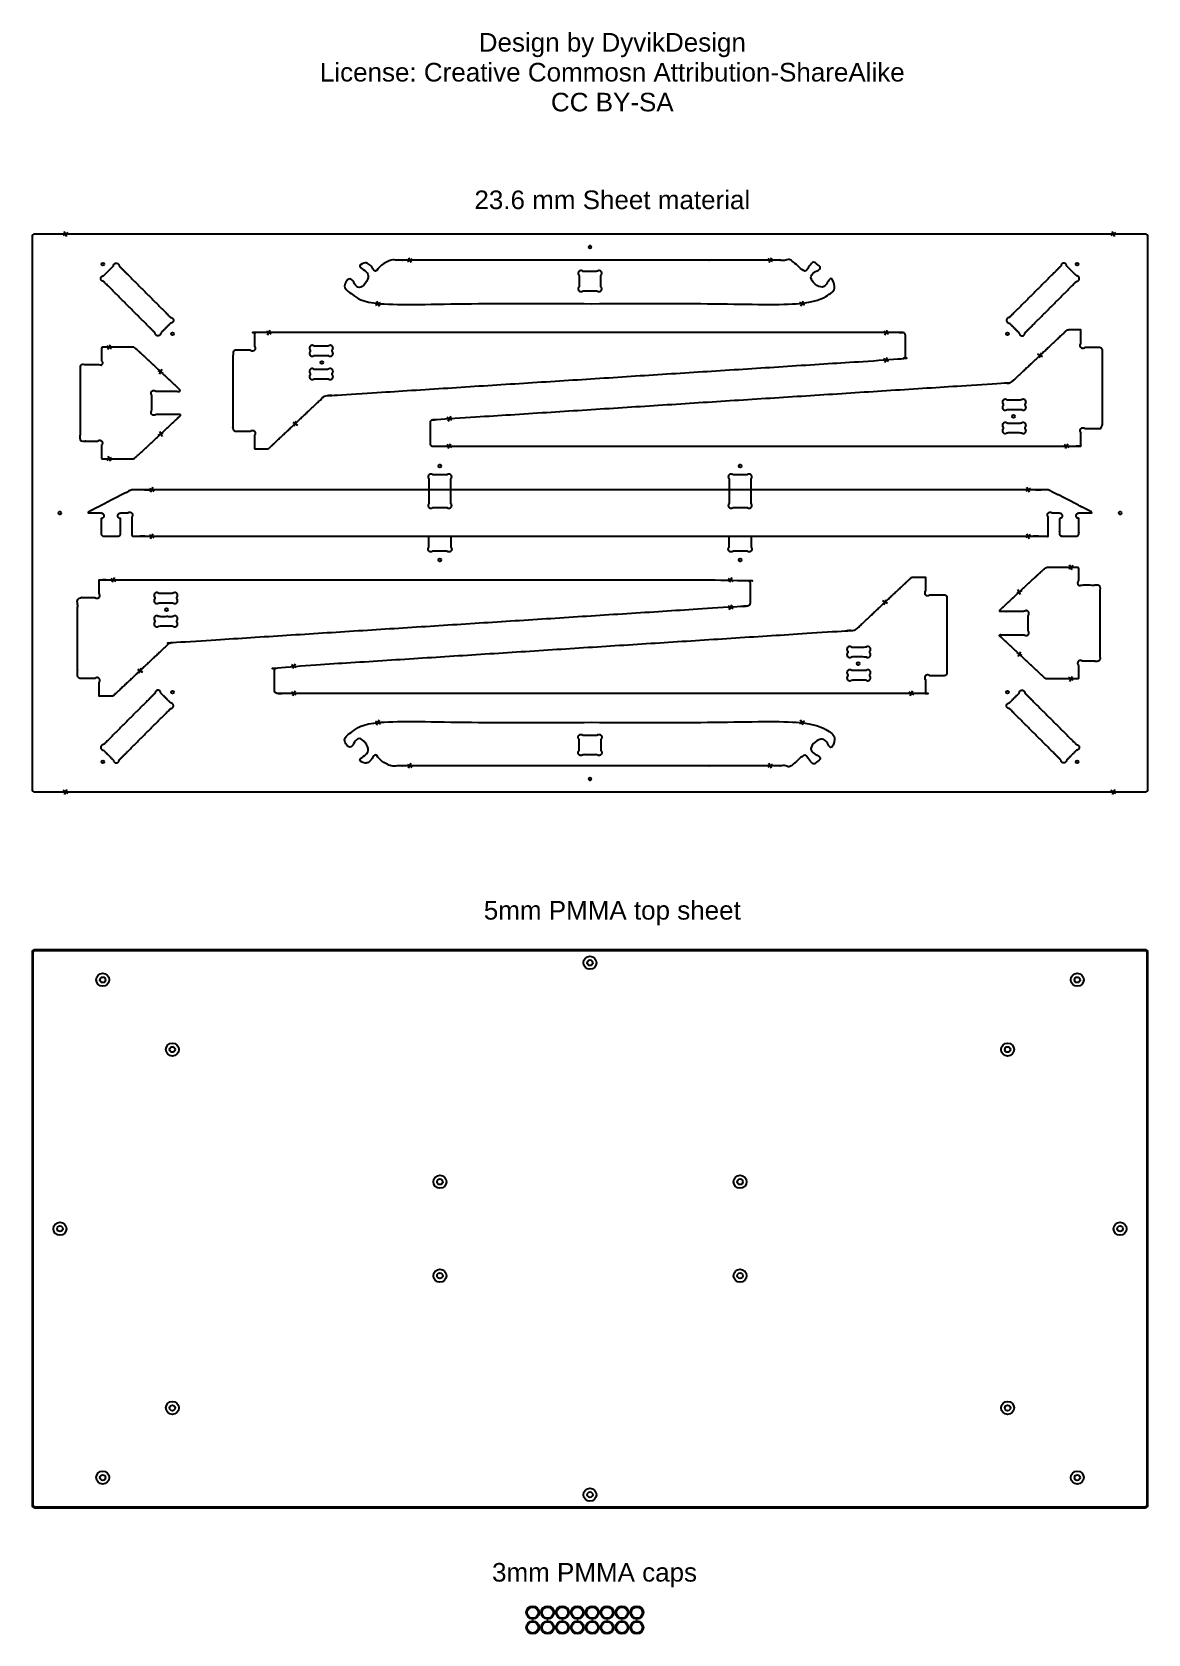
# Model space of a CAD drawing. Header units: millimetres. Extents: x 43 to 1243, y -92 to 1631.
import ezdxf

# ---------------------------------------------------------------- set-up
doc = ezdxf.new("R2010")
doc.units = ezdxf.units.MM
doc.header["$MEASUREMENT"] = 0
for name, color, linetype, true_color in [('Chamfer edge 2 mm deep - 90 degree bit', 96, 'Continuous', 0x007f00), ('Cutout - Inside cutting - 6mm bit', 4, 'Continuous', 0x00ffff), ('Cutout outside', 5, 'Continuous', 0x0000ff), ('Descriptions', 18, 'Continuous', 0x000000), ('Drill holes - 3 mm', 1, 'Continuous', 0xff0000), ('Drill holes - 6 mm', 15, 'Continuous', 0xbf3f3f), ('Pockets in caps - 2mm deep', 254, 'Continuous', 0xbfbfff), ('Pockets in top surface - 3mm deep', 200, 'Continuous', 0xbf3fff), ('Tab recommendations', 2, 'Continuous', 0xffff00)]:
    doc.layers.add(name, color=color, linetype=linetype, true_color=true_color)

msp = doc.modelspace()

# ---------------------------------------------------------------- linework, layer by layer
at = {"layer": 'Chamfer edge 2 mm deep - 90 degree bit'}
for p, q in [((42.8, 641.1), (42.8, 47.1)), ((1239.8, 644.1), (45.8, 644.1)), ((1242.8, 47.1), (1242.8, 641.1)), ((45.8, 44.1), (1239.8, 44.1))]:
    msp.add_line(p, q, dxfattribs=at)
for centre, start, end in [((45.8, 641.1), 90, 180), ((1239.8, 641.1), 0, 90), ((45.8, 47.1), 180, 270), ((1239.8, 47.1), 270, 0)]:
    msp.add_arc(centre, 3, start, end, dxfattribs=at)
at = {"layer": 'Cutout - Inside cutting - 6mm bit'}
for points, weights, knots in [([(116.7, 1365.9), (116.7, 1362.9), (119.7, 1362.9), (147.4, 1335.1), (175.2, 1307.3), (175.2, 1304.3), (178.2, 1304.3), (181.2, 1304.3), (181.2, 1307.3), (187, 1313.2), (191.9, 1318), (194.9, 1318), (194.9, 1321), (194.9, 1324), (191.9, 1324), (164.1, 1351.8), (136.4, 1379.5), (136.4, 1382.5), (133.4, 1382.5), (130.4, 1382.5), (130.4, 1379.5), (125.5, 1374.7), (119.7, 1368.9), (116.7, 1368.9), (116.7, 1365.9)], [1, 0.707106781187, 1, 1, 1, 0.707106781187, 1, 0.707106781187, 1, 1, 1, 0.707106781187, 1, 0.707106781187, 1, 1, 1, 0.707106949774, 1.00000013966, 0.707106879943, 1.00000013966, 1.00000013966, 1.00000013966, 0.70710704853, 1], [-18.849556, -18.849556, -18.849556, -14.137166, -14.137166, 83.221044, 83.221044, 87.933434, 87.933434, 92.645823, 92.645823, 103.160542, 103.160542, 107.872931, 107.872931, 112.58532, 112.58532, 209.94353, 209.94353, 214.655918, 214.655918, 219.368307, 219.368307, 229.883026, 229.883026, 234.595413, 234.595413, 234.595413]), ([(1169, 1365.9), (1169, 1362.9), (1166, 1362.9), (1138.2, 1335.1), (1110.4, 1307.3), (1110.4, 1304.3), (1107.4, 1304.3), (1104.4, 1304.3), (1104.4, 1307.3), (1098.6, 1313.2), (1093.7, 1318), (1090.7, 1318), (1090.7, 1321), (1090.7, 1324), (1093.7, 1324), (1121.5, 1351.8), (1149.3, 1379.5), (1149.3, 1382.5), (1152.3, 1382.5), (1155.3, 1382.5), (1155.3, 1379.5), (1160.1, 1374.7), (1166, 1368.9), (1169, 1368.9), (1169, 1365.9)], [1, 0.707106781187, 1, 1, 1, 0.707106781187, 1, 0.707106781187, 1, 1, 1, 0.707106781187, 1, 0.707106781187, 1, 1, 1, 0.707106949774, 1.00000013966, 0.707106879943, 1.00000013966, 1.00000013966, 1.00000013966, 0.70710704853, 1], [-18.849556, -18.849556, -18.849556, -14.137166, -14.137166, 83.221044, 83.221044, 87.933434, 87.933434, 92.645823, 92.645823, 103.160542, 103.160542, 107.872931, 107.872931, 112.58532, 112.58532, 209.94353, 209.94353, 214.655918, 214.655918, 219.368307, 219.368307, 229.883026, 229.883026, 234.595413, 234.595413, 234.595413]), ([(654.6, 1357), (656.7, 1354.9), (654.6, 1352.7), (652.5, 1350.6), (650.4, 1352.7), (642.8, 1352.7), (635.3, 1352.7), (633.1, 1350.6), (631, 1352.7), (628.9, 1354.9), (631, 1357), (631, 1362.2), (631, 1369.4), (628.9, 1371.5), (631, 1373.6), (633.1, 1375.7), (635.3, 1373.6), (642.8, 1373.6), (650.4, 1373.6), (652.5, 1375.7), (654.6, 1373.6), (656.7, 1371.5), (654.6, 1369.4), (654.6, 1362.2), (654.6, 1357)], [1, 0.707106781187, 1, 0.707106781187, 1, 1, 1, 0.707106781187, 1, 0.707106781187, 1, 1, 1, 0.707106781187, 1, 0.707106781187, 1, 1, 1, 0.707106781187, 1, 0.707106781187, 1, 1, 1], [-4.712389, -4.712389, -4.712389, 0, 0, 4.71239, 4.71239, 15.227109, 15.227109, 19.939498, 19.939498, 24.651887, 24.651887, 35.166605, 35.166605, 39.878994, 39.878994, 44.591383, 44.591383, 55.106102, 55.106102, 59.818491, 59.818491, 64.53088, 64.53088, 75.045598, 75.045598, 75.045598]), ([(342, 1293.2), (344.1, 1295.4), (346.2, 1293.2), (357.1, 1293.2), (361.3, 1293.2), (363.5, 1295.4), (365.6, 1293.2), (367.7, 1291.1), (365.6, 1289), (365.6, 1288.2), (365.6, 1287.5), (367.7, 1285.4), (365.6, 1283.2), (363.5, 1281.1), (361.3, 1283.2), (357.1, 1283.2), (346.2, 1283.2), (344.1, 1281.1), (342, 1283.2), (339.9, 1285.4), (342, 1287.5), (342, 1288.2), (342, 1289), (339.9, 1291.1), (342, 1293.2)], [0.999999860338, 0.707106920849, 0.999999860338, 0.999999860338, 0.999999860338, 0.707106920849, 0.999999860338, 0.70710668243, 0.9999997905, 0.9999997905, 0.999999860338, 0.707106752262, 0.999999720675, 0.707106822093, 0.999999720675, 0.999999720675, 0.999999720675, 0.707106822093, 0.999999720675, 0.707106583674, 0.999999650837, 0.999999650837, 0.999999720675, 0.707106653505, 0.999999860338], [-18.849555, -18.849555, -18.849555, -14.137168, -14.137168, -11.859729, -11.859729, -7.147342, -7.147342, -2.434952, -2.434952, -2.132008, -2.132008, 2.580382, 2.580382, 7.292768, 7.292768, 9.570207, 9.570207, 14.282594, 14.282594, 18.994984, 18.994984, 19.297929, 19.297929, 24.010318, 24.010318, 24.010318]), ([(342, 1268.2), (344.1, 1270.4), (346.2, 1268.2), (357.1, 1268.2), (361.3, 1268.2), (363.5, 1270.4), (365.6, 1268.2), (367.7, 1266.1), (365.6, 1264), (365.6, 1263.2), (365.6, 1262.5), (367.7, 1260.4), (365.6, 1258.2), (363.5, 1256.1), (361.3, 1258.2), (357.1, 1258.2), (346.2, 1258.2), (344.1, 1256.1), (342, 1258.2), (339.9, 1260.4), (342, 1262.5), (342, 1263.2), (342, 1264), (339.9, 1266.1), (342, 1268.2)], [0.999999860338, 0.707106920849, 0.999999860338, 0.999999860338, 0.999999860338, 0.707106920849, 0.999999860338, 0.70710668243, 0.9999997905, 0.9999997905, 0.999999860338, 0.707106752262, 0.999999720675, 0.707106822093, 0.999999720675, 0.999999720675, 0.999999720675, 0.707106822093, 0.999999720675, 0.707106583674, 0.999999650837, 0.999999650837, 0.999999720675, 0.707106653505, 0.999999860338], [-18.849555, -18.849555, -18.849555, -14.137168, -14.137168, -11.859729, -11.859729, -7.147342, -7.147342, -2.434952, -2.434952, -2.132008, -2.132008, 2.580382, 2.580382, 7.292768, 7.292768, 9.570207, 9.570207, 14.282594, 14.282594, 18.994984, 18.994984, 19.297929, 19.297929, 24.010318, 24.010318, 24.010318]), ([(1110.8, 1225.2), (1108.6, 1223.1), (1106.5, 1225.2), (1095.6, 1225.2), (1091.4, 1225.2), (1089.3, 1223.1), (1087.2, 1225.2), (1085, 1227.3), (1087.2, 1229.4), (1087.2, 1230.2), (1087.2, 1231), (1085, 1233.1), (1087.2, 1235.2), (1089.3, 1237.3), (1091.4, 1235.2), (1095.6, 1235.2), (1106.5, 1235.2), (1108.6, 1237.3), (1110.8, 1235.2), (1112.9, 1233.1), (1110.8, 1231), (1110.8, 1230.2), (1110.8, 1229.4), (1112.9, 1227.3), (1110.8, 1225.2)], [0.999999860338, 0.707106920849, 0.999999860338, 0.999999860338, 0.999999860338, 0.707106920849, 0.999999860338, 0.70710668243, 0.9999997905, 0.9999997905, 0.999999860338, 0.707106752262, 0.999999720675, 0.707106822093, 0.999999720675, 0.999999720675, 0.999999720675, 0.707106822093, 0.999999720675, 0.707106583674, 0.999999650837, 0.999999650837, 0.999999720675, 0.707106653505, 0.999999860338], [-18.849555, -18.849555, -18.849555, -14.137168, -14.137168, -11.859729, -11.859729, -7.147342, -7.147342, -2.434952, -2.434952, -2.132008, -2.132008, 2.580382, 2.580382, 7.292768, 7.292768, 9.570207, 9.570207, 14.282594, 14.282594, 18.994984, 18.994984, 19.297929, 19.297929, 24.010318, 24.010318, 24.010318]), ([(1110.8, 1200.2), (1108.6, 1198.1), (1106.5, 1200.2), (1095.6, 1200.2), (1091.4, 1200.2), (1089.3, 1198.1), (1087.2, 1200.2), (1085, 1202.3), (1087.2, 1204.4), (1087.2, 1205.2), (1087.2, 1206), (1085, 1208.1), (1087.2, 1210.2), (1089.3, 1212.3), (1091.4, 1210.2), (1095.6, 1210.2), (1106.5, 1210.2), (1108.6, 1212.3), (1110.8, 1210.2), (1112.9, 1208.1), (1110.8, 1206), (1110.8, 1205.2), (1110.8, 1204.4), (1112.9, 1202.3), (1110.8, 1200.2)], [0.999999860338, 0.707106920849, 0.999999860338, 0.999999860338, 0.999999860338, 0.707106920849, 0.999999860338, 0.70710668243, 0.9999997905, 0.9999997905, 0.999999860338, 0.707106752262, 0.999999720675, 0.707106822093, 0.999999720675, 0.999999720675, 0.999999720675, 0.707106822093, 0.999999720675, 0.707106583674, 0.999999650837, 0.999999650837, 0.999999720675, 0.707106653505, 0.999999860338], [-18.849555, -18.849555, -18.849555, -14.137168, -14.137168, -11.859729, -11.859729, -7.147342, -7.147342, -2.434952, -2.434952, -2.132008, -2.132008, 2.580382, 2.580382, 7.292768, 7.292768, 9.570207, 9.570207, 14.282594, 14.282594, 18.994984, 18.994984, 19.297929, 19.297929, 24.010318, 24.010318, 24.010318]), ([(473.8, 1119.8), (471.7, 1117.7), (469.6, 1119.8), (467.5, 1121.9), (469.6, 1124), (469.6, 1129.9), (469.6, 1132.8), (469.6, 1135.8), (469.6, 1138.8), (469.6, 1141.8), (469.6, 1144.8), (469.6, 1147.7), (469.6, 1150.5), (467.5, 1152.7), (469.6, 1154.8), (471.7, 1156.9), (473.8, 1154.8), (478.4, 1154.8), (488.9, 1154.8), (491.1, 1156.9), (493.2, 1154.8), (495.3, 1152.7), (493.2, 1150.5), (493.2, 1147.7), (493.2, 1144.8), (493.2, 1141.8), (493.2, 1138.8), (493.2, 1135.8), (493.2, 1132.8), (493.2, 1129.9), (493.2, 1124), (495.3, 1121.9), (493.2, 1119.8), (491.1, 1117.7), (488.9, 1119.8), (478.4, 1119.8), (473.8, 1119.8)], [1, 0.707106781187, 1, 0.707106781187, 1, 1, 1, 1, 1, 1, 1, 1, 1, 0.707106781187, 1, 0.707106781187, 1, 1, 1, 0.707106781187, 1, 0.707106781187, 1, 1, 1, 1, 1, 1, 1, 1, 1, 0.707106781187, 1, 0.707106781187, 1, 1, 1], [62.348741, 62.348741, 62.348741, 67.06113, 67.06113, 71.773519, 71.773519, 74.652199, 74.652199, 80.652199, 80.652199, 86.652199, 86.652199, 89.530879, 89.530879, 94.243268, 94.243268, 98.955657, 98.955657, 109.470375, 109.470375, 114.182764, 114.182764, 118.895153, 118.895153, 121.773833, 121.773833, 127.773833, 127.773833, 133.773833, 133.773833, 136.652513, 136.652513, 141.364902, 141.364902, 146.077291, 146.077291, 156.592009, 156.592009, 156.592009]), ([(796.7, 1119.8), (794.6, 1117.7), (792.4, 1119.8), (790.3, 1121.9), (792.4, 1124), (792.4, 1129.9), (792.4, 1132.8), (792.4, 1135.8), (792.4, 1138.8), (792.4, 1141.8), (792.4, 1144.8), (792.4, 1147.7), (792.4, 1150.5), (790.3, 1152.7), (792.4, 1154.8), (794.6, 1156.9), (796.7, 1154.8), (801.2, 1154.8), (811.8, 1154.8), (813.9, 1156.9), (816, 1154.8), (818.2, 1152.7), (816, 1150.5), (816, 1147.7), (816, 1144.8), (816, 1141.8), (816, 1138.8), (816, 1135.8), (816, 1132.8), (816, 1129.9), (816, 1124), (818.2, 1121.9), (816, 1119.8), (813.9, 1117.7), (811.8, 1119.8), (801.2, 1119.8), (796.7, 1119.8)], [1, 0.707106781187, 1, 0.707106781187, 1, 1, 1, 1, 1, 1, 1, 1, 1, 0.707106781187, 1, 0.707106781187, 1, 1, 1, 0.707106781187, 1, 0.707106781187, 1, 1, 1, 1, 1, 1, 1, 1, 1, 0.707106781187, 1, 0.707106781187, 1, 1, 1], [62.348741, 62.348741, 62.348741, 67.06113, 67.06113, 71.773519, 71.773519, 74.652199, 74.652199, 80.652199, 80.652199, 86.652199, 86.652199, 89.530879, 89.530879, 94.243268, 94.243268, 98.955657, 98.955657, 109.470375, 109.470375, 114.182764, 114.182764, 118.895153, 118.895153, 121.773833, 121.773833, 127.773833, 127.773833, 133.773833, 133.773833, 136.652513, 136.652513, 141.364902, 141.364902, 146.077291, 146.077291, 156.592009, 156.592009, 156.592009]), ([(493.2, 1082.8), (493.2, 1085.8), (493.2, 1088.8), (484.4, 1088.8), (469.6, 1088.8), (469.6, 1085.8), (469.6, 1082.8), (469.6, 1079.9), (469.6, 1077), (467.5, 1074.9), (469.6, 1072.8), (471.7, 1070.7), (473.8, 1072.8), (484.4, 1072.8), (488.9, 1072.8), (491.1, 1070.7), (493.2, 1072.8), (495.3, 1074.9), (493.2, 1077), (493.2, 1079.9), (493.2, 1082.8)], [1, 1, 1, 1, 1, 1, 1, 1, 1, 0.707106781187, 1, 0.707106781187, 1, 1, 1, 0.707106781187, 1, 0.707106781187, 1, 1, 1], [19, 19, 19, 25, 25, 44, 44, 50, 50, 52.87868, 52.87868, 57.591069, 57.591069, 62.303458, 62.303458, 72.818176, 72.818176, 77.530565, 77.530565, 82.242954, 82.242954, 85.121634, 85.121634, 85.121634]), ([(816, 1082.8), (816, 1085.8), (816, 1088.8), (807.2, 1088.8), (792.4, 1088.8), (792.4, 1085.8), (792.4, 1082.8), (792.4, 1079.9), (792.4, 1077), (790.3, 1074.9), (792.4, 1072.8), (794.6, 1070.7), (796.7, 1072.8), (807.2, 1072.8), (811.8, 1072.8), (813.9, 1070.7), (816, 1072.8), (818.2, 1074.9), (816, 1077), (816, 1079.9), (816, 1082.8)], [1, 1, 1, 1, 1, 1, 1, 1, 1, 0.707106781187, 1, 0.707106781187, 1, 1, 1, 0.707106781187, 1, 0.707106781187, 1, 1, 1], [19, 19, 19, 25, 25, 44, 44, 50, 50, 52.87868, 52.87868, 57.591069, 57.591069, 62.303458, 62.303458, 72.818176, 72.818176, 77.530565, 77.530565, 82.242954, 82.242954, 85.121634, 85.121634, 85.121634]), ([(174.9, 1027.3), (177, 1029.5), (179.1, 1027.3), (190, 1027.3), (194.2, 1027.3), (196.3, 1029.5), (198.5, 1027.3), (200.6, 1025.2), (198.5, 1023.1), (198.5, 1022.3), (198.5, 1021.6), (200.6, 1019.5), (198.5, 1017.3), (196.3, 1015.2), (194.2, 1017.3), (190, 1017.3), (179.1, 1017.3), (177, 1015.2), (174.9, 1017.3), (172.7, 1019.5), (174.9, 1021.6), (174.9, 1022.3), (174.9, 1023.1), (172.7, 1025.2), (174.9, 1027.3)], [0.999999860338, 0.707106920849, 0.999999860338, 0.999999860338, 0.999999860338, 0.707106920849, 0.999999860338, 0.70710668243, 0.9999997905, 0.9999997905, 0.999999860338, 0.707106752262, 0.999999720675, 0.707106822093, 0.999999720675, 0.999999720675, 0.999999720675, 0.707106822093, 0.999999720675, 0.707106583674, 0.999999650837, 0.999999650837, 0.999999720675, 0.707106653505, 0.999999860338], [-18.849555, -18.849555, -18.849555, -14.137168, -14.137168, -11.859729, -11.859729, -7.147342, -7.147342, -2.434952, -2.434952, -2.132008, -2.132008, 2.580382, 2.580382, 7.292768, 7.292768, 9.570207, 9.570207, 14.282594, 14.282594, 18.994984, 18.994984, 19.297929, 19.297929, 24.010318, 24.010318, 24.010318]), ([(174.9, 1002.3), (177, 1004.5), (179.1, 1002.3), (190, 1002.3), (194.2, 1002.3), (196.3, 1004.5), (198.5, 1002.3), (200.6, 1000.2), (198.5, 998.1), (198.5, 997.3), (198.5, 996.6), (200.6, 994.5), (198.5, 992.3), (196.3, 990.2), (194.2, 992.3), (190, 992.3), (179.1, 992.3), (177, 990.2), (174.9, 992.3), (172.7, 994.5), (174.9, 996.6), (174.9, 997.3), (174.9, 998.1), (172.7, 1000.2), (174.9, 1002.3)], [0.999999860338, 0.707106920849, 0.999999860338, 0.999999860338, 0.999999860338, 0.707106920849, 0.999999860338, 0.70710668243, 0.9999997905, 0.9999997905, 0.999999860338, 0.707106752262, 0.999999720675, 0.707106822093, 0.999999720675, 0.999999720675, 0.999999720675, 0.707106822093, 0.999999720675, 0.707106583674, 0.999999650837, 0.999999650837, 0.999999720675, 0.707106653505, 0.999999860338], [-18.849555, -18.849555, -18.849555, -14.137168, -14.137168, -11.859729, -11.859729, -7.147342, -7.147342, -2.434952, -2.434952, -2.132008, -2.132008, 2.580382, 2.580382, 7.292768, 7.292768, 9.570207, 9.570207, 14.282594, 14.282594, 18.994984, 18.994984, 19.297929, 19.297929, 24.010318, 24.010318, 24.010318]), ([(943.6, 959.3), (941.5, 957.2), (939.4, 959.3), (928.5, 959.3), (924.3, 959.3), (922.2, 957.2), (920, 959.3), (917.9, 961.4), (920, 963.6), (920, 964.3), (920, 965.1), (917.9, 967.2), (920, 969.3), (922.2, 971.4), (924.3, 969.3), (928.5, 969.3), (939.4, 969.3), (941.5, 971.4), (943.6, 969.3), (945.8, 967.2), (943.6, 965.1), (943.6, 964.3), (943.6, 963.6), (945.8, 961.4), (943.6, 959.3)], [0.999999860338, 0.707106920849, 0.999999860338, 0.999999860338, 0.999999860338, 0.707106920849, 0.999999860338, 0.70710668243, 0.9999997905, 0.9999997905, 0.999999860338, 0.707106752262, 0.999999720675, 0.707106822093, 0.999999720675, 0.999999720675, 0.999999720675, 0.707106822093, 0.999999720675, 0.707106583674, 0.999999650837, 0.999999650837, 0.999999720675, 0.707106653505, 0.999999860338], [-18.849555, -18.849555, -18.849555, -14.137168, -14.137168, -11.859729, -11.859729, -7.147342, -7.147342, -2.434952, -2.434952, -2.132008, -2.132008, 2.580382, 2.580382, 7.292768, 7.292768, 9.570207, 9.570207, 14.282594, 14.282594, 18.994984, 18.994984, 19.297929, 19.297929, 24.010318, 24.010318, 24.010318]), ([(943.6, 934.3), (941.5, 932.2), (939.4, 934.3), (928.5, 934.3), (924.3, 934.3), (922.2, 932.2), (920, 934.3), (917.9, 936.4), (920, 938.6), (920, 939.3), (920, 940.1), (917.9, 942.2), (920, 944.3), (922.2, 946.4), (924.3, 944.3), (928.5, 944.3), (939.4, 944.3), (941.5, 946.4), (943.6, 944.3), (945.8, 942.2), (943.6, 940.1), (943.6, 939.3), (943.6, 938.6), (945.8, 936.4), (943.6, 934.3)], [0.999999860338, 0.707106920849, 0.999999860338, 0.999999860338, 0.999999860338, 0.707106920849, 0.999999860338, 0.70710668243, 0.9999997905, 0.9999997905, 0.999999860338, 0.707106752262, 0.999999720675, 0.707106822093, 0.999999720675, 0.999999720675, 0.999999720675, 0.707106822093, 0.999999720675, 0.707106583674, 0.999999650837, 0.999999650837, 0.999999720675, 0.707106653505, 0.999999860338], [-18.849555, -18.849555, -18.849555, -14.137168, -14.137168, -11.859729, -11.859729, -7.147342, -7.147342, -2.434952, -2.434952, -2.132008, -2.132008, 2.580382, 2.580382, 7.292768, 7.292768, 9.570207, 9.570207, 14.282594, 14.282594, 18.994984, 18.994984, 19.297929, 19.297929, 24.010318, 24.010318, 24.010318]), ([(116.7, 861.7), (116.7, 864.7), (119.7, 864.7), (147.4, 892.4), (175.2, 920.2), (175.2, 923.2), (178.2, 923.2), (181.2, 923.2), (181.2, 920.2), (187, 914.4), (191.9, 909.5), (194.9, 909.5), (194.9, 906.5), (194.9, 903.5), (191.9, 903.5), (164.1, 875.8), (136.4, 848), (136.4, 845), (133.4, 845), (130.4, 845), (130.4, 848), (125.5, 852.8), (119.7, 858.7), (116.7, 858.7), (116.7, 861.7)], [1, 0.707106781187, 1, 1, 1, 0.707106781187, 1, 0.707106781187, 1, 1, 1, 0.707106781187, 1, 0.707106781187, 1, 1, 1, 0.707106949774, 1.00000013966, 0.707106879943, 1.00000013966, 1.00000013966, 1.00000013966, 0.70710704853, 1], [-18.849556, -18.849556, -18.849556, -14.137166, -14.137166, 83.221044, 83.221044, 87.933434, 87.933434, 92.645823, 92.645823, 103.160542, 103.160542, 107.872931, 107.872931, 112.58532, 112.58532, 209.94353, 209.94353, 214.655918, 214.655918, 219.368307, 219.368307, 229.883026, 229.883026, 234.595413, 234.595413, 234.595413]), ([(1169, 861.7), (1169, 864.7), (1166, 864.7), (1138.2, 892.4), (1110.4, 920.2), (1110.4, 923.2), (1107.4, 923.2), (1104.4, 923.2), (1104.4, 920.2), (1098.6, 914.4), (1093.7, 909.5), (1090.7, 909.5), (1090.7, 906.5), (1090.7, 903.5), (1093.7, 903.5), (1121.5, 875.8), (1149.3, 848), (1149.3, 845), (1152.3, 845), (1155.3, 845), (1155.3, 848), (1160.1, 852.8), (1166, 858.7), (1169, 858.7), (1169, 861.7)], [1, 0.707106781187, 1, 1, 1, 0.707106781187, 1, 0.707106781187, 1, 1, 1, 0.707106781187, 1, 0.707106781187, 1, 1, 1, 0.707106949774, 1.00000013966, 0.707106879943, 1.00000013966, 1.00000013966, 1.00000013966, 0.70710704853, 1], [-18.849556, -18.849556, -18.849556, -14.137166, -14.137166, 83.221044, 83.221044, 87.933434, 87.933434, 92.645823, 92.645823, 103.160542, 103.160542, 107.872931, 107.872931, 112.58532, 112.58532, 209.94353, 209.94353, 214.655918, 214.655918, 219.368307, 219.368307, 229.883026, 229.883026, 234.595413, 234.595413, 234.595413]), ([(654.6, 870.6), (656.7, 872.7), (654.6, 874.8), (652.5, 876.9), (650.4, 874.8), (642.8, 874.8), (635.3, 874.8), (633.1, 876.9), (631, 874.8), (628.9, 872.7), (631, 870.6), (631, 865.3), (631, 858.2), (628.9, 856.1), (631, 853.9), (633.1, 851.8), (635.3, 853.9), (642.8, 853.9), (650.4, 853.9), (652.5, 851.8), (654.6, 853.9), (656.7, 856.1), (654.6, 858.2), (654.6, 865.3), (654.6, 870.6)], [1, 0.707106781187, 1, 0.707106781187, 1, 1, 1, 0.707106781187, 1, 0.707106781187, 1, 1, 1, 0.707106781187, 1, 0.707106781187, 1, 1, 1, 0.707106781187, 1, 0.707106781187, 1, 1, 1], [-4.712389, -4.712389, -4.712389, 0, 0, 4.71239, 4.71239, 15.227109, 15.227109, 19.939498, 19.939498, 24.651887, 24.651887, 35.166605, 35.166605, 39.878994, 39.878994, 44.591383, 44.591383, 55.106102, 55.106102, 59.818491, 59.818491, 64.53088, 64.53088, 75.045598, 75.045598, 75.045598])]:
    msp.add_rational_spline(points, weights, degree=2, knots=knots, dxfattribs=at)
at = {"layer": 'Cutout outside'}
for p, q in [((1239.8, 1413.8), (45.8, 1413.8)), ((42.8, 1410.8), (42.8, 816.8)), ((1242.8, 816.8), (1242.8, 1410.8)), ((45.8, 813.8), (1239.8, 813.8)), ((43.8, 641.1), (43.8, 47.1)), ((1239.8, 643.1), (45.8, 643.1)), ((1241.8, 47.1), (1241.8, 641.1)), ((45.8, 45.1), (1239.8, 45.1))]:
    msp.add_line(p, q, dxfattribs=at)
for centre in [(581.2, -68.7), (597.2, -68.7), (613.2, -68.7), (629.2, -68.7), (645.2, -68.7), (661.2, -68.7), (677.2, -68.7), (693.2, -68.7), (581.2, -84.7), (597.2, -84.7), (613.2, -84.7), (629.2, -84.7), (645.2, -84.7), (661.2, -84.7), (677.2, -84.7), (693.2, -84.7)]:
    msp.add_circle(centre, 7, dxfattribs=at)
for centre, radius, start, end in [((45.8, 1410.8), 3, 90, 180), ((1239.8, 1410.8), 3, 0, 90), ((45.8, 816.8), 3, 180, 270), ((1239.8, 816.8), 3, 270, 0), ((45.8, 641.1), 2, 90, 180), ((1239.8, 641.1), 2, 0, 90), ((45.8, 47.1), 2, 180, 270), ((1239.8, 47.1), 2, 270, 0)]:
    msp.add_arc(centre, radius, start, end, dxfattribs=at)
for points, weights, knots in [([(644.9, 1338.9), (459.8, 1338.9), (377.3, 1338.9), (380, 1341.6), (384.6, 1346.2), (387.6, 1346.2), (387.6, 1349.2), (387.6, 1352.2), (384.6, 1352.2), (381.5, 1355.3), (378.4, 1358.3), (377, 1359.8), (378.4, 1361.2), (380.5, 1363.3), (382.6, 1365.4), (384, 1366.8), (385.5, 1365.4), (388.6, 1362.3), (391.7, 1359.2), (391.7, 1356.2), (394.7, 1356.2), (397.7, 1356.2), (397.7, 1359.2), (400, 1361.5), (402.3, 1363.8), (405.3, 1363.8), (405.3, 1366.8), (405.3, 1369.8), (402.3, 1369.8), (399.2, 1372.9), (396.1, 1376), (394.7, 1377.4), (396.1, 1378.9), (398.2, 1381), (400.3, 1383.1), (401.7, 1384.5), (403.1, 1383.1), (406.2, 1380), (409.3, 1376.9), (409.3, 1373.9), (412.3, 1373.9), (415.3, 1373.9), (415.3, 1376.9), (415.9, 1377.5), (424, 1385.6), (534.5, 1385.6), (644.9, 1385.6), (755.4, 1385.6), (861.6, 1385.6), (869.7, 1377.5), (870.3, 1376.9), (870.3, 1373.9), (873.3, 1373.9), (876.3, 1373.9), (876.3, 1376.9), (879.4, 1380), (882.5, 1383.1), (883.9, 1384.5), (885.3, 1383.1), (887.4, 1381), (889.6, 1378.9), (891, 1377.4), (889.6, 1376), (886.5, 1372.9), (883.4, 1369.8), (880.4, 1369.8), (880.4, 1366.8), (880.4, 1363.8), (883.4, 1363.8), (885.7, 1361.5), (888, 1359.2), (888, 1356.2), (891, 1356.2), (894, 1356.2), (894, 1359.2), (897.1, 1362.3), (900.2, 1365.4), (901.6, 1366.8), (903, 1365.4), (905.1, 1363.3), (907.2, 1361.2), (908.6, 1359.8), (907.2, 1358.3), (904.1, 1355.3), (901, 1352.2), (898, 1352.2), (898, 1349.2), (898, 1346.2), (901, 1346.2), (905.6, 1341.6), (908.3, 1338.9), (825.8, 1338.9), (644.9, 1338.9)], [1, 1, 1, 1, 1, 0.707106949774, 1.00000013966, 0.707106949774, 0.999999930169, 0.999999930169, 0.999999930169, 0.70710672324, 0.999999930169, 0.999999930169, 0.999999930169, 0.707106723241, 0.999999930169, 0.999999930169, 0.999999930169, 0.707106900396, 1.00000006983, 0.707106900396, 0.999999930169, 0.999999930169, 0.999999930169, 0.707106900396, 1.00000006983, 0.707106900396, 0.999999930169, 0.999999930169, 0.999999930169, 0.707106723241, 0.999999930169, 0.999999930169, 0.999999930169, 0.707106723241, 0.999999930169, 0.999999930169, 0.999999930169, 0.707106900396, 1.00000006983, 0.707106830565, 1.00000006983, 1, 1, 1, 1, 1, 1, 1, 1.00000006983, 0.707106830565, 1.00000006983, 0.707106900396, 0.999999930169, 0.999999930169, 0.999999930169, 0.707106723241, 0.999999930169, 0.999999930169, 0.999999930169, 0.707106723241, 0.999999930169, 0.999999930169, 0.999999930169, 0.707106900396, 1.00000006983, 0.707106900396, 0.999999930169, 0.999999930169, 0.999999930169, 0.707106900396, 1.00000006983, 0.707106900396, 0.999999930169, 0.999999930169, 0.999999930169, 0.707106723241, 0.999999930169, 0.999999930169, 0.999999930169, 0.70710672324, 0.999999930169, 0.999999930169, 0.999999930169, 0.707106949774, 1.00000013966, 0.707106949774, 1, 1, 1, 1, 1], [668.267484, 668.267484, 668.267484, 701.972699, 701.972699, 703.819558, 703.819558, 708.531946, 708.531946, 713.244334, 713.244334, 722.001693, 722.001693, 725.143286, 725.143286, 731.143286, 731.143286, 734.284878, 734.284878, 743.042236, 743.042236, 747.754624, 747.754624, 752.467012, 752.467012, 753.769956, 753.769956, 758.482344, 758.482344, 763.194732, 763.194732, 771.952093, 771.952093, 775.093685, 775.093685, 781.093685, 781.093685, 784.235278, 784.235278, 792.992637, 792.992637, 797.705025, 797.705025, 802.417415, 802.417415, 804.450611, 804.450611, 1025.343119, 1025.343119, 1246.235626, 1246.235626, 1248.268823, 1248.268823, 1252.981212, 1252.981212, 1257.6936, 1257.6936, 1266.45096, 1266.45096, 1269.592552, 1269.592552, 1275.592552, 1275.592552, 1278.734145, 1278.734145, 1287.491505, 1287.491505, 1292.203893, 1292.203893, 1296.916281, 1296.916281, 1298.219225, 1298.219225, 1302.931613, 1302.931613, 1307.644001, 1307.644001, 1316.401359, 1316.401359, 1319.542952, 1319.542952, 1325.542952, 1325.542952, 1328.684544, 1328.684544, 1337.441904, 1337.441904, 1342.154292, 1342.154292, 1346.86668, 1346.86668, 1348.713539, 1348.713539, 1382.418754, 1382.418754, 1382.418754]), ([(473.8, 1185.6), (470.8, 1185.6), (470.8, 1188.6), (470.8, 1199.7), (470.8, 1210.8), (470.8, 1213.6), (473.6, 1213.8), (783.9, 1233.7), (1094.2, 1253.6), (1095.2, 1253.7), (1096, 1254.4), (1125.5, 1282.1), (1154.9, 1309.8), (1155.8, 1310.6), (1156.9, 1310.6), (1166.7, 1310.6), (1170.8, 1310.6), (1170.8, 1303.3), (1170.8, 1295.9), (1168.6, 1293.8), (1170.8, 1291.6), (1172.9, 1289.5), (1175, 1291.6), (1183.9, 1291.6), (1190.9, 1291.6), (1193.9, 1291.6), (1193.9, 1288.6), (1193.9, 1248.1), (1193.9, 1207.6), (1193.9, 1204.6), (1190.9, 1204.6), (1183.9, 1204.6), (1175, 1204.6), (1172.9, 1206.8), (1170.8, 1204.6), (1168.6, 1202.5), (1170.8, 1200.4), (1170.8, 1193), (1170.8, 1185.6), (822.3, 1185.6), (473.8, 1185.6)], [1, 0.707106781187, 1, 1, 1, 0.729369928289, 1, 1, 1, 0.940852489083, 1, 1, 1, 0.929529675172, 1, 1, 1, 1, 1, 0.707106781187, 1, 0.707106781187, 1, 1, 1, 0.707106781187, 1, 1, 1, 0.707106781186, 1, 1, 1, 0.707106781187, 1, 0.707106781187, 1, 1, 1, 1, 1], [962.523212, 962.523212, 962.523212, 967.235601, 967.235601, 989.421722, 989.421722, 993.942097, 993.942097, 1615.819627, 1615.819627, 1617.893579, 1617.893579, 1698.734862, 1698.734862, 1701.000828, 1701.000828, 1709.112937, 1709.112937, 1723.870296, 1723.870296, 1728.582685, 1728.582685, 1733.295074, 1733.295074, 1751.052433, 1751.052433, 1755.764823, 1755.764823, 1836.764831, 1836.764831, 1841.477221, 1841.477221, 1859.234582, 1859.234582, 1863.946971, 1863.946971, 1868.659361, 1868.659361, 1883.416721, 1883.416721, 2580.416791, 2580.416791, 2580.416791]), ([(153.5, 1173), (152.6, 1172.2), (151.5, 1172.2), (151.4, 1172.2), (151.4, 1172.2), (140.4, 1172.2), (117.6, 1172.2), (117.6, 1185.6), (117.6, 1187), (119.8, 1189.1), (117.6, 1191.2), (115.5, 1193.3), (113.4, 1191.2), (102.9, 1191.2), (96.5, 1191.2), (94.5, 1191.2), (94.5, 1193.2), (94.5, 1232.2), (94.5, 1271.2), (94.5, 1273.2), (96.5, 1273.2), (102.9, 1273.2), (113.4, 1273.2), (115.5, 1271.1), (117.6, 1273.2), (119.8, 1275.3), (117.6, 1277.4), (117.6, 1278.8), (117.6, 1292.2), (140.4, 1292.2), (151.4, 1292.2), (151.4, 1292.2), (151.5, 1292.2), (152.6, 1292.2), (153.5, 1291.4), (178.1, 1268.5), (202.6, 1245.7), (202.6, 1245.2), (202.6, 1244.7), (189.3, 1244.7), (175.9, 1244.7), (173.8, 1246.8), (171.6, 1244.7), (169.5, 1242.6), (171.6, 1240.5), (171.6, 1232.2), (171.6, 1223.9), (169.5, 1221.8), (171.6, 1219.7), (173.8, 1217.6), (175.9, 1219.7), (189.3, 1219.7), (202.6, 1219.7), (202.6, 1219.2), (202.6, 1218.7), (178.1, 1195.8), (153.5, 1173)], [1, 0.93066418777, 1, 1, 1, 1, 1, 1, 1, 0.707106949774, 1.00000013966, 0.707106949774, 1, 1, 1, 0.707106772618, 1, 1, 1, 0.707106772618, 1, 1, 1, 0.707106949774, 1.00000013966, 0.707106949774, 1, 1, 1, 1, 1, 1, 1, 0.93066418777, 1, 1, 1, 1, 1, 1, 1, 0.707106781187, 1, 0.707106781187, 1, 1, 1, 0.707106781187, 1, 0.707106781187, 1, 1, 1, 1, 1, 1, 1], [-735.946785, -735.946785, -735.946785, -733.699352, -733.699352, -733.644928, -733.644928, -684.627982, -684.627982, -676.243117, -676.243117, -671.530729, -671.530729, -666.818341, -666.818341, -654.060983, -654.060983, -650.91939, -650.91939, -603.35841, -603.35841, -600.216817, -600.216817, -587.459459, -587.459459, -582.747071, -582.747071, -578.034683, -578.034683, -569.649818, -569.649818, -520.63285, -520.63285, -520.578429, -520.578429, -518.330995, -518.330995, -451.229727, -451.229727, -450.229726, -450.229726, -417.904295, -417.904295, -413.191905, -413.191905, -408.479516, -408.479516, -397.964795, -397.964795, -393.252405, -393.252405, -388.540015, -388.540015, -356.214584, -356.214584, -355.214584, -355.214584, -288.113331, -288.113331, -288.113331]), ([(261.9, 1201.8), (258.9, 1201.8), (258.9, 1204.8), (258.9, 1245.3), (258.9, 1285.8), (258.9, 1288.8), (261.9, 1288.8), (268.5, 1288.8), (277, 1288.8), (277.6, 1288.8), (278.2, 1288.4), (280.2, 1287), (282, 1288.8), (284.1, 1290.9), (282, 1293), (282, 1300.4), (282, 1307.8), (630.5, 1307.8), (979, 1307.8), (982, 1307.8), (982, 1304.8), (982, 1293.7), (982, 1282.6), (982, 1279.8), (979.2, 1279.6), (668.9, 1259.7), (358.6, 1239.8), (357.5, 1239.8), (356.7, 1239), (327.3, 1211.3), (297.8, 1183.6), (297, 1182.8), (295.8, 1182.8), (291.3, 1182.8), (282, 1182.8), (282, 1190.2), (282, 1197.5), (284.1, 1199.7), (282, 1201.8), (279.9, 1203.9), (277.7, 1201.8), (268.9, 1201.8), (261.9, 1201.8)], [1, 0.707106781187, 1, 1, 1, 0.707106781186, 1, 1, 1, 0.955056037286, 1, 0.794867164735, 1.06862925463, 0.755634992523, 1.06862925463, 1.06862925463, 1.06862925463, 1.06862925463, 1.06862925463, 0.755634992523, 1.06862925463, 1.06862925463, 1.06862925463, 0.779426042817, 1.06862925463, 1.06862925463, 1.06862925463, 1.00542249412, 1.06862925463, 1.06862925463, 1.06862925463, 0.993322603935, 1.06862925463, 1.06862925463, 1.06862925463, 1.06862925463, 1.06862925463, 0.755634992523, 1.06862925463, 0.755634992523, 1.06862925463, 1.06862925463, 1], [-4727.257052, -4727.257052, -4727.257052, -4722.544663, -4722.544663, -4641.544663, -4641.544663, -4636.832274, -4636.832274, -4619.784622, -4619.784622, -4618.580832, -4618.580832, -4614.459116, -4614.459116, -4609.746727, -4609.746727, -4594.989368, -4594.989368, -3897.989363, -3897.989363, -3893.276974, -3893.276974, -3871.090853, -3871.090853, -3866.570478, -3866.570478, -3244.692948, -3244.692948, -3242.618996, -3242.618996, -3161.777713, -3161.777713, -3159.511747, -3159.511747, -3152.000935, -3152.000935, -3137.243576, -3137.243576, -3132.531187, -3132.531187, -3127.818798, -3127.818798, -3110.061439, -3110.061439, -3110.061439]), ([(150, 1109.5), (152.1, 1111.7), (150, 1113.8), (147.9, 1115.9), (145.7, 1113.8), (141.9, 1113.8), (138, 1113.8), (135, 1113.8), (135, 1110.8), (135, 1107.8), (138, 1107.8), (138, 1096.8), (138, 1091.8), (138, 1088.8), (135, 1088.8), (127.5, 1088.8), (120.1, 1088.8), (117.1, 1088.8), (117.1, 1091.8), (117.1, 1096.8), (117.1, 1107.8), (120.1, 1107.8), (120.1, 1110.8), (120.1, 1113.8), (117.1, 1113.8), (110.2, 1113.8), (103.2, 1113.8), (103.2, 1114.3), (103.2, 1114.8), (126.3, 1126.6), (149.3, 1138.4), (150, 1138.8), (150.7, 1138.8), (642.8, 1138.8), (1134.9, 1138.8), (1135.6, 1138.8), (1136.3, 1138.4), (1159.3, 1126.6), (1182.4, 1114.8), (1182.4, 1114.3), (1182.4, 1113.8), (1178.1, 1113.8), (1168.5, 1113.8), (1165.5, 1113.8), (1165.5, 1110.8), (1165.5, 1107.8), (1168.5, 1107.8), (1168.5, 1096.8), (1168.5, 1091.8), (1168.5, 1091.8), (1168.5, 1091.8), (1168.5, 1088.8), (1165.5, 1088.8), (1165.5, 1088.8), (1165.4, 1088.8), (1158.5, 1088.8), (1150.7, 1088.8), (1150.7, 1088.8), (1150.6, 1088.8), (1147.6, 1088.8), (1147.6, 1091.8), (1147.6, 1091.8), (1147.6, 1091.8), (1147.6, 1096.8), (1147.6, 1107.8), (1150.6, 1107.8), (1150.6, 1110.8), (1150.6, 1113.8), (1147.6, 1113.8), (1145.5, 1113.8), (1143.4, 1113.8), (1141.8, 1113.8), (1139.9, 1113.8), (1137.8, 1115.9), (1135.6, 1113.8), (1133.5, 1111.7), (1135.6, 1109.5), (1135.6, 1106.4), (1135.6, 1094.4), (1135.6, 1088.8), (642.8, 1088.8), (150, 1088.8), (150, 1099.2), (150, 1109.5)], [1, 0.707106781187, 1, 0.707106781187, 1, 1, 1, 0.707106781187, 1, 0.707106781187, 1, 1, 1, 0.707106947291, 1.00000013966, 1.00000013966, 1.00000013966, 0.707107042183, 1.00000027932, 1.00000027932, 1.00000027932, 0.707107147286, 1.00000041899, 0.707107147286, 1.00000027932, 1.00000027932, 1.00000027932, 1.00000027932, 1.00000027932, 1.00000027932, 1.00000027932, 0.972014571511, 1.00000027932, 1.00000027932, 1.00000027932, 0.972014627801, 1.00000027932, 1.00000027932, 1.00000027932, 1.00000027932, 1.00000027932, 1.00000027932, 1.00000027932, 0.707106978699, 1.00000027932, 0.707106908868, 1.00000041899, 1.00000041899, 1.00000041899, 1.00447364032, 1.00909114102, 0.713535188649, 1.00909114102, 1.0044736322, 1.00000040325, 1.00000040325, 1.00000040325, 1.00447361974, 1.00909111527, 0.713535170441, 1.00909111527, 1.00447361746, 1.00000039884, 1.00000039884, 1.00000039884, 0.70710784104, 1.00000104322, 0.707107518853, 1.00000097338, 1.00000097338, 1.00000097338, 1.00000097338, 1.00000097338, 0.707107469474, 1.00000097338, 0.707107469474, 1.00000097338, 1.00000097338, 1.00000097338, 1.00000097338, 1.00000097338, 1.00000097338, 1.00000097338, 1], [-3146.392766, -3146.392766, -3146.392766, -3141.680376, -3141.680376, -3136.967987, -3136.967987, -3128.477225, -3128.477225, -3123.764836, -3123.764836, -3119.052446, -3119.052446, -3109.05245, -3109.05245, -3104.340062, -3104.340062, -3090.827923, -3090.827923, -3086.115534, -3086.115534, -3076.115534, -3076.115534, -3071.403146, -3071.403146, -3066.690757, -3066.690757, -3053.957353, -3053.957353, -3052.957353, -3052.957353, -3001.130866, -3001.130866, -2999.708038, -2999.708038, -2019.74562, -2019.74562, -2018.322793, -2018.322793, -1966.496324, -1966.496324, -1965.496323, -1965.496323, -1957.005547, -1957.005547, -1952.293156, -1952.293156, -1947.580765, -1947.580765, -1937.647332, -1937.647332, -1937.57371, -1937.57371, -1932.861304, -1932.861304, -1932.787681, -1932.787681, -1919.396989, -1919.396989, -1919.323367, -1919.323367, -1914.61096, -1914.61096, -1914.537338, -1914.537338, -1904.603928, -1904.603928, -1899.891544, -1899.891544, -1895.179154, -1895.179154, -1890.936513, -1890.936513, -1886.688394, -1886.688394, -1881.976004, -1881.976004, -1877.263614, -1877.263614, -1873.768885, -1862.506253, -1862.506253, -881.093713, -881.093713, -875.563497, -875.563497, -875.563497]), ([(1132.1, 936.2), (1133, 935.4), (1134.2, 935.4), (1134.2, 935.4), (1134.2, 935.4), (1145.2, 935.4), (1168, 935.4), (1168, 948.7), (1168, 950.1), (1165.9, 952.2), (1168, 954.4), (1170.1, 956.5), (1172.2, 954.4), (1182.7, 954.4), (1189.1, 954.4), (1191.1, 954.4), (1191.1, 956.4), (1191.1, 995.4), (1191.1, 1034.4), (1191.1, 1036.4), (1189.1, 1036.4), (1182.7, 1036.4), (1172.2, 1036.4), (1170.1, 1034.2), (1168, 1036.4), (1165.9, 1038.5), (1168, 1040.6), (1168, 1042), (1168, 1055.4), (1145.2, 1055.4), (1134.2, 1055.4), (1134.2, 1055.4), (1134.2, 1055.4), (1133, 1055.4), (1132.1, 1054.5), (1107.5, 1031.7), (1083, 1008.9), (1083, 1008.4), (1083, 1007.9), (1096.4, 1007.9), (1109.7, 1007.9), (1111.9, 1010), (1114, 1007.9), (1116.1, 1005.7), (1114, 1003.6), (1114, 995.4), (1114, 987.1), (1116.1, 985), (1114, 982.9), (1111.9, 980.7), (1109.7, 982.9), (1096.4, 982.9), (1083, 982.9), (1083, 982.4), (1083, 981.9), (1107.5, 959), (1132.1, 936.2)], [1, 0.93066418777, 1, 1, 1, 1, 1, 1, 1, 0.707106949774, 1.00000013966, 0.707106949774, 1, 1, 1, 0.707106772618, 1, 1, 1, 0.707106772618, 1, 1, 1, 0.707106949774, 1.00000013966, 0.707106949774, 1, 1, 1, 1, 1, 1, 1, 0.93066418777, 1, 1, 1, 1, 1, 1, 1, 0.707106781187, 1, 0.707106781187, 1, 1, 1, 0.707106781187, 1, 0.707106781187, 1, 1, 1, 1, 1, 1, 1], [518.108273, 518.108273, 518.108273, 520.355707, 520.355707, 520.410128, 520.410128, 569.427094, 569.427094, 577.811958, 577.811958, 582.524346, 582.524346, 587.236735, 587.236735, 599.994092, 599.994092, 603.135685, 603.135685, 650.696663, 650.696663, 653.838256, 653.838256, 666.595613, 666.595613, 671.308001, 671.308001, 676.02039, 676.02039, 684.405254, 684.405254, 733.422198, 733.422198, 733.476622, 733.476622, 735.724056, 735.724056, 802.825328, 802.825328, 803.825328, 803.825328, 836.150754, 836.150754, 840.863143, 840.863143, 845.575532, 845.575532, 856.090251, 856.090251, 860.80264, 860.80264, 865.515029, 865.515029, 897.840454, 897.840454, 898.840454, 898.840454, 965.941727, 965.941727, 965.941727]), ([(189.6, 973.1), (190.4, 973.9), (191.5, 974), (501.8, 993.8), (812.1, 1013.7), (814.9, 1013.9), (814.9, 1016.7), (814.9, 1027.8), (814.9, 1038.9), (814.9, 1041.9), (811.9, 1041.9), (463.4, 1041.9), (114.9, 1041.9), (114.9, 1034.5), (114.9, 1027.1), (117, 1025), (114.9, 1022.9), (112.7, 1020.8), (110.6, 1022.9), (101.7, 1022.9), (94.8, 1022.9), (91.8, 1022.9), (91.8, 1019.9), (91.8, 979.4), (91.8, 938.9), (91.8, 935.9), (94.8, 935.9), (101.7, 935.9), (110.6, 935.9), (112.7, 938), (114.9, 935.9), (117, 933.8), (114.9, 931.7), (114.9, 924.3), (114.9, 916.9), (118.9, 916.9), (128.7, 916.9), (129.9, 916.9), (130.7, 917.7), (160.2, 945.4), (189.6, 973.1)], [1, 0.940852489083, 1, 1, 1, 0.729369928289, 1, 1, 1, 0.707106781187, 1, 1, 1, 1, 1, 0.707106781187, 1, 0.707106781187, 1, 1, 1, 0.707106781186, 1, 1, 1, 0.707106781187, 1, 1, 1, 0.707106781187, 1, 0.707106781187, 1, 1, 1, 1, 1, 0.929529675172, 1, 1, 1], [80.841282, 80.841282, 80.841282, 82.915234, 82.915234, 704.792764, 704.792764, 709.313139, 709.313139, 731.49926, 731.49926, 736.211649, 736.211649, 1433.211654, 1433.211654, 1447.969014, 1447.969014, 1452.681403, 1452.681403, 1457.393792, 1457.393792, 1475.151151, 1475.151151, 1479.86354, 1479.86354, 1560.863541, 1560.863541, 1565.57593, 1565.57593, 1583.333289, 1583.333289, 1588.045678, 1588.045678, 1592.758067, 1592.758067, 1607.515426, 1607.515426, 1615.627536, 1615.627536, 1617.893502, 1617.893502, 1698.734784, 1698.734784, 1698.734784]), ([(1026.7, 1022.8), (1026.7, 1025.8), (1023.7, 1025.8), (1016.8, 1025.8), (1007.9, 1025.8), (1005.8, 1023.6), (1003.6, 1025.8), (1001.5, 1027.9), (1003.6, 1030), (1003.6, 1037.4), (1003.6, 1044.8), (994.3, 1044.8), (989.8, 1044.8), (988.6, 1044.8), (987.8, 1043.9), (958.3, 1016.2), (928.9, 988.5), (928.1, 987.8), (927.1, 987.7), (616.8, 967.8), (306.5, 947.9), (303.6, 947.8), (303.6, 944.9), (303.6, 933.8), (303.6, 922.8), (303.6, 919.8), (306.6, 919.8), (655.1, 919.8), (1003.6, 919.8), (1003.6, 927.1), (1003.6, 934.5), (1001.5, 936.6), (1003.6, 938.8), (1005.8, 940.9), (1007.9, 938.8), (1016.8, 938.8), (1023.7, 938.8), (1026.7, 938.8), (1026.7, 941.8), (1026.7, 982.3), (1026.7, 1022.8)], [1, 0.707106781187, 1, 1, 1, 0.707106781187, 1, 0.707106781187, 1, 1, 1, 1, 1, 0.929529675172, 1, 1, 1, 0.940852489083, 1, 1, 1, 0.729369928289, 1, 1, 1, 0.707106781186, 1, 1, 1, 1, 1, 0.707106781187, 1, 0.707106781187, 1, 1, 1, 0.707106781187, 1, 1, 1], [1477.948279, 1477.948279, 1477.948279, 1482.660668, 1482.660668, 1500.418027, 1500.418027, 1505.130416, 1505.130416, 1509.842805, 1509.842805, 1524.600164, 1524.600164, 1532.110977, 1532.110977, 1534.376943, 1534.376943, 1615.218225, 1615.218225, 1617.292177, 1617.292177, 2239.169707, 2239.169707, 2243.690082, 2243.690082, 2265.876203, 2265.876203, 2270.588592, 2270.588592, 2967.588562, 2967.588562, 2982.345925, 2982.345925, 2987.058314, 2987.058314, 2991.770704, 2991.770704, 3009.528067, 3009.528067, 3014.240456, 3014.240456, 3095.240456, 3095.240456, 3095.240456]), ([(644.9, 888.7), (459.8, 888.7), (377.3, 888.7), (380, 885.9), (384.6, 881.4), (387.6, 881.4), (387.6, 878.4), (387.6, 875.4), (384.6, 875.4), (381.5, 872.3), (378.4, 869.2), (377, 867.8), (378.4, 866.4), (380.5, 864.2), (382.6, 862.1), (384, 860.7), (385.5, 862.1), (388.6, 865.2), (391.7, 868.3), (391.7, 871.3), (394.7, 871.3), (397.7, 871.3), (397.7, 868.3), (400, 866), (402.3, 863.7), (405.3, 863.7), (405.3, 860.7), (405.3, 857.7), (402.3, 857.7), (399.2, 854.6), (396.1, 851.5), (394.7, 850.1), (396.1, 848.7), (398.2, 846.6), (400.3, 844.4), (401.7, 843), (403.1, 844.4), (406.2, 847.5), (409.3, 850.6), (409.3, 853.6), (412.3, 853.6), (415.3, 853.6), (415.3, 850.6), (415.9, 850.1), (424, 841.9), (534.5, 841.9), (644.9, 841.9), (755.4, 841.9), (861.6, 841.9), (869.7, 850.1), (870.3, 850.6), (870.3, 853.6), (873.3, 853.6), (876.3, 853.6), (876.3, 850.6), (879.4, 847.5), (882.5, 844.4), (883.9, 843), (885.3, 844.4), (887.4, 846.6), (889.6, 848.7), (891, 850.1), (889.6, 851.5), (886.5, 854.6), (883.4, 857.7), (880.4, 857.7), (880.4, 860.7), (880.4, 863.7), (883.4, 863.7), (885.7, 866), (888, 868.3), (888, 871.3), (891, 871.3), (894, 871.3), (894, 868.3), (897.1, 865.2), (900.2, 862.1), (901.6, 860.7), (903, 862.1), (905.1, 864.2), (907.2, 866.4), (908.6, 867.8), (907.2, 869.2), (904.1, 872.3), (901, 875.4), (898, 875.4), (898, 878.4), (898, 881.4), (901, 881.4), (905.6, 885.9), (908.3, 888.7), (825.8, 888.7), (644.9, 888.7)], [1, 1, 1, 1, 1, 0.707106949774, 1.00000013966, 0.707106949774, 0.999999930169, 0.999999930169, 0.999999930169, 0.70710672324, 0.999999930169, 0.999999930169, 0.999999930169, 0.707106723241, 0.999999930169, 0.999999930169, 0.999999930169, 0.707106900396, 1.00000006983, 0.707106900396, 0.999999930169, 0.999999930169, 0.999999930169, 0.707106900396, 1.00000006983, 0.707106900396, 0.999999930169, 0.999999930169, 0.999999930169, 0.707106723241, 0.999999930169, 0.999999930169, 0.999999930169, 0.707106723241, 0.999999930169, 0.999999930169, 0.999999930169, 0.707106900396, 1.00000006983, 0.707106830565, 1.00000006983, 1, 1, 1, 1, 1, 1, 1, 1.00000006983, 0.707106830565, 1.00000006983, 0.707106900396, 0.999999930169, 0.999999930169, 0.999999930169, 0.707106723241, 0.999999930169, 0.999999930169, 0.999999930169, 0.707106723241, 0.999999930169, 0.999999930169, 0.999999930169, 0.707106900396, 1.00000006983, 0.707106900396, 0.999999930169, 0.999999930169, 0.999999930169, 0.707106900396, 1.00000006983, 0.707106900396, 0.999999930169, 0.999999930169, 0.999999930169, 0.707106723241, 0.999999930169, 0.999999930169, 0.999999930169, 0.70710672324, 0.999999930169, 0.999999930169, 0.999999930169, 0.707106949774, 1.00000013966, 0.707106949774, 1, 1, 1, 1, 1], [668.267484, 668.267484, 668.267484, 701.972699, 701.972699, 703.819558, 703.819558, 708.531946, 708.531946, 713.244334, 713.244334, 722.001693, 722.001693, 725.143286, 725.143286, 731.143286, 731.143286, 734.284878, 734.284878, 743.042236, 743.042236, 747.754624, 747.754624, 752.467012, 752.467012, 753.769956, 753.769956, 758.482344, 758.482344, 763.194732, 763.194732, 771.952093, 771.952093, 775.093685, 775.093685, 781.093685, 781.093685, 784.235278, 784.235278, 792.992637, 792.992637, 797.705025, 797.705025, 802.417415, 802.417415, 804.450611, 804.450611, 1025.343119, 1025.343119, 1246.235626, 1246.235626, 1248.268823, 1248.268823, 1252.981212, 1252.981212, 1257.6936, 1257.6936, 1266.45096, 1266.45096, 1269.592552, 1269.592552, 1275.592552, 1275.592552, 1278.734145, 1278.734145, 1287.491505, 1287.491505, 1292.203893, 1292.203893, 1296.916281, 1296.916281, 1298.219225, 1298.219225, 1302.931613, 1302.931613, 1307.644001, 1307.644001, 1316.401359, 1316.401359, 1319.542952, 1319.542952, 1325.542952, 1325.542952, 1328.684544, 1328.684544, 1337.441904, 1337.441904, 1342.154292, 1342.154292, 1346.86668, 1346.86668, 1348.713539, 1348.713539, 1382.418754, 1382.418754, 1382.418754])]:
    msp.add_rational_spline(points, weights, degree=2, knots=knots, dxfattribs=at)
at = {"layer": 'Drill holes - 3 mm'}
for centre in [(642.8, 1399.8), (118.8, 1381.4), (1166.8, 1381.4), (193.7, 1306.5), (1091.9, 1306.5), (354.5, 1275.7), (1098.3, 1217.7), (481.4, 1164.3), (804.2, 1164.3), (72.8, 1113.8), (1212.8, 1113.8), (481.4, 1063.3), (804.2, 1063.3), (187.4, 1009.8), (931.1, 951.8), (193.7, 921.1), (1091.9, 921.1), (118.8, 846.1), (1166.8, 846.1), (642.8, 827.8)]:
    msp.add_circle(centre, 1.5, dxfattribs=at)
at = {"layer": 'Drill holes - 6 mm'}
for centre in [(642.8, 630.1), (118.8, 611.8), (1166.8, 611.8), (193.7, 536.8), (1091.9, 536.8), (481.4, 394.6), (804.2, 394.6), (72.8, 344.1), (1212.8, 344.1), (481.4, 293.6), (804.2, 293.6), (193.7, 151.4), (1091.9, 151.4), (118.8, 76.5), (1166.8, 76.5), (642.8, 58.1)]:
    msp.add_circle(centre, 3, dxfattribs=at)
at = {"layer": 'Pockets in caps - 2mm deep'}
for centre in [(581.2, -68.7), (597.2, -68.7), (613.2, -68.7), (629.2, -68.7), (645.2, -68.7), (661.2, -68.7), (677.2, -68.7), (693.2, -68.7), (581.2, -84.7), (597.2, -84.7), (613.2, -84.7), (629.2, -84.7), (645.2, -84.7), (661.2, -84.7), (677.2, -84.7), (693.2, -84.7)]:
    msp.add_circle(centre, 6, dxfattribs=at)
at = {"layer": 'Pockets in top surface - 3mm deep'}
for centre in [(642.8, 630.1), (118.8, 611.8), (1166.8, 611.8), (193.7, 536.8), (1091.9, 536.8), (481.4, 394.6), (804.2, 394.6), (72.8, 344.1), (1212.8, 344.1), (481.4, 293.6), (804.2, 293.6), (193.7, 151.4), (1091.9, 151.4), (118.8, 76.5), (1166.8, 76.5), (642.8, 58.1)]:
    msp.add_circle(centre, 7, dxfattribs=at)
at = {"layer": 'Tab recommendations'}
for p, q in [((81.6, 1415.2), (76.3, 1412.3)), ((80.4, 1411.1), (77.5, 1416.4)), ((1208.3, 1415.2), (1203, 1412.3)), ((1207.1, 1411.1), (1204.2, 1416.4)), ((446.4, 1384.2), (451.7, 1387.1)), ((447.6, 1388.2), (450.5, 1383)), ((839.2, 1384.2), (833.9, 1387.1)), ((838, 1388.2), (835.1, 1383)), ((412.2, 1337.4), (417.5, 1340.3)), ((413.4, 1341.5), (416.3, 1336.2)), ((873.4, 1337.4), (868.2, 1340.3)), ((872.2, 1341.5), (869.3, 1336.2)), ((295.9, 1305.2), (298.8, 1310.4)), ((959.8, 1305.2), (962.7, 1310.4)), ((123.2, 1293.6), (128.4, 1290.7)), ((124.3, 1289.6), (127.2, 1294.8)), ((294.8, 1309.2), (300, 1306.3)), ((958.7, 1309.2), (963.9, 1306.3)), ((958.6, 1279.9), (963.8, 1277)), ((959.8, 1275.8), (962.7, 1281.1)), ((1129.3, 1281.8), (1124.1, 1284.7)), ((1128.2, 1285.9), (1125.3, 1280.7)), ((178.5, 1267.1), (183.8, 1264.2)), ((179.7, 1263), (182.6, 1268.3)), ((323.1, 1211.3), (328.3, 1208.4)), ((324.2, 1207.2), (327.1, 1212.5)), ((494.1, 1213.5), (488.9, 1216.4)), ((493, 1217.6), (490.1, 1212.3)), ((178.5, 1197.3), (183.8, 1200.2)), ((179.7, 1201.4), (182.6, 1196.1)), ((123.2, 1170.7), (128.4, 1173.6)), ((124.3, 1174.8), (127.2, 1169.6)), ((494.1, 1184.2), (488.8, 1187.1)), ((492.9, 1188.3), (490, 1183)), ((1158, 1184.2), (1152.7, 1187.1)), ((1156.8, 1188.3), (1153.9, 1183)), ((169, 1140.2), (174.3, 1137.3)), ((170.2, 1136.1), (173.1, 1141.4)), ((1116.6, 1140.2), (1111.4, 1137.3)), ((1115.4, 1136.1), (1112.5, 1141.4)), ((169, 1090.2), (174.3, 1087.3)), ((170.2, 1086.1), (173.1, 1091.4)), ((1116.6, 1090.2), (1111.4, 1087.3)), ((1115.4, 1086.1), (1112.5, 1091.4)), ((1162.5, 1056.8), (1157.2, 1053.9)), ((1161.3, 1052.7), (1158.4, 1058)), ((127.6, 1043.4), (132.9, 1040.5)), ((128.8, 1039.3), (131.7, 1044.5)), ((791.5, 1043.4), (796.8, 1040.5)), ((792.7, 1039.3), (795.6, 1044.5)), ((962.6, 1016.3), (957.3, 1019.2)), ((961.4, 1020.3), (958.5, 1015.1)), ((1107.1, 1030.3), (1101.8, 1027.4)), ((1105.9, 1026.2), (1103, 1031.4)), ((791.5, 1014), (796.7, 1011.1)), ((792.6, 1009.9), (795.6, 1015.2)), ((327, 947.6), (321.8, 950.5)), ((325.9, 951.7), (323, 946.5)), ((1107.1, 960.4), (1101.8, 963.3)), ((1105.9, 964.5), (1103, 959.3)), ((156.3, 945.7), (161.5, 942.8)), ((157.5, 941.6), (160.4, 946.9)), ((1162.5, 933.9), (1157.2, 936.8)), ((1161.3, 938), (1158.4, 932.7)), ((327, 918.3), (321.7, 921.2)), ((325.8, 922.4), (322.9, 917.1)), ((990.9, 918.3), (985.6, 921.2)), ((989.7, 922.4), (986.8, 917.1)), ((412.2, 890.1), (417.5, 887.2)), ((413.4, 886.1), (416.3, 891.3)), ((873.4, 890.1), (868.2, 887.2)), ((872.2, 886.1), (869.3, 891.3)), ((447.6, 839.3), (450.5, 844.6)), ((838, 839.3), (835.1, 844.6)), ((446.4, 843.4), (451.7, 840.5)), ((839.2, 843.4), (833.9, 840.5)), ((81.6, 812.3), (76.3, 815.2)), ((80.4, 816.4), (77.5, 811.1)), ((1208.3, 812.3), (1203, 815.2)), ((1207.1, 816.4), (1204.2, 811.1))]:
    msp.add_line(p, q, dxfattribs=at)

# ---------------------------------------------------------------- texts
at = {"layer": 'Descriptions', "char_height": 20, "attachment_point": 8, "line_spacing_factor": 0.963855}
for s, insert, width in [('\\fArial;Design by DyvikDesign\\PLicense: Creative Commosn Attribution-ShareAlike\\PCC BY-SA', (666.8, 1545.4), 641.084), ('\\fArial;23.6 mm Sheet material', (666.8, 1440.3), 311.928), ('\\fArial;5mm PMMA top sheet', (666.8, 670.5), 293.012), ('\\fArial;3mm PMMA caps', (647.7, -41.4), 236.627)]:
    msp.add_mtext(s, dxfattribs=dict(at, insert=insert, width=width))

doc.saveas('drawing.dxf')
